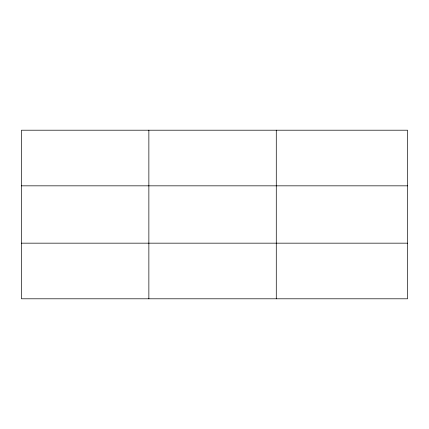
<?xml version="1.0" encoding="UTF-8"?>
<svg xmlns="http://www.w3.org/2000/svg" width="429" height="429" viewBox="0 0 429 429"><rect width="100%" height="100%" fill="white"/><g stroke="black" fill="none" stroke-linecap="round" stroke-linejoin="round"><path stroke-width="0.64" d="M148.863 130.202L148.863 298.799M276.276 130.202L276.276 298.799M407.55 243.163L407.55 298.799L21.45 298.799L21.45 130.202L407.55 130.202L407.55 243.163L21.45 243.163M21.45 185.837L407.55 185.837"/></g></svg>
